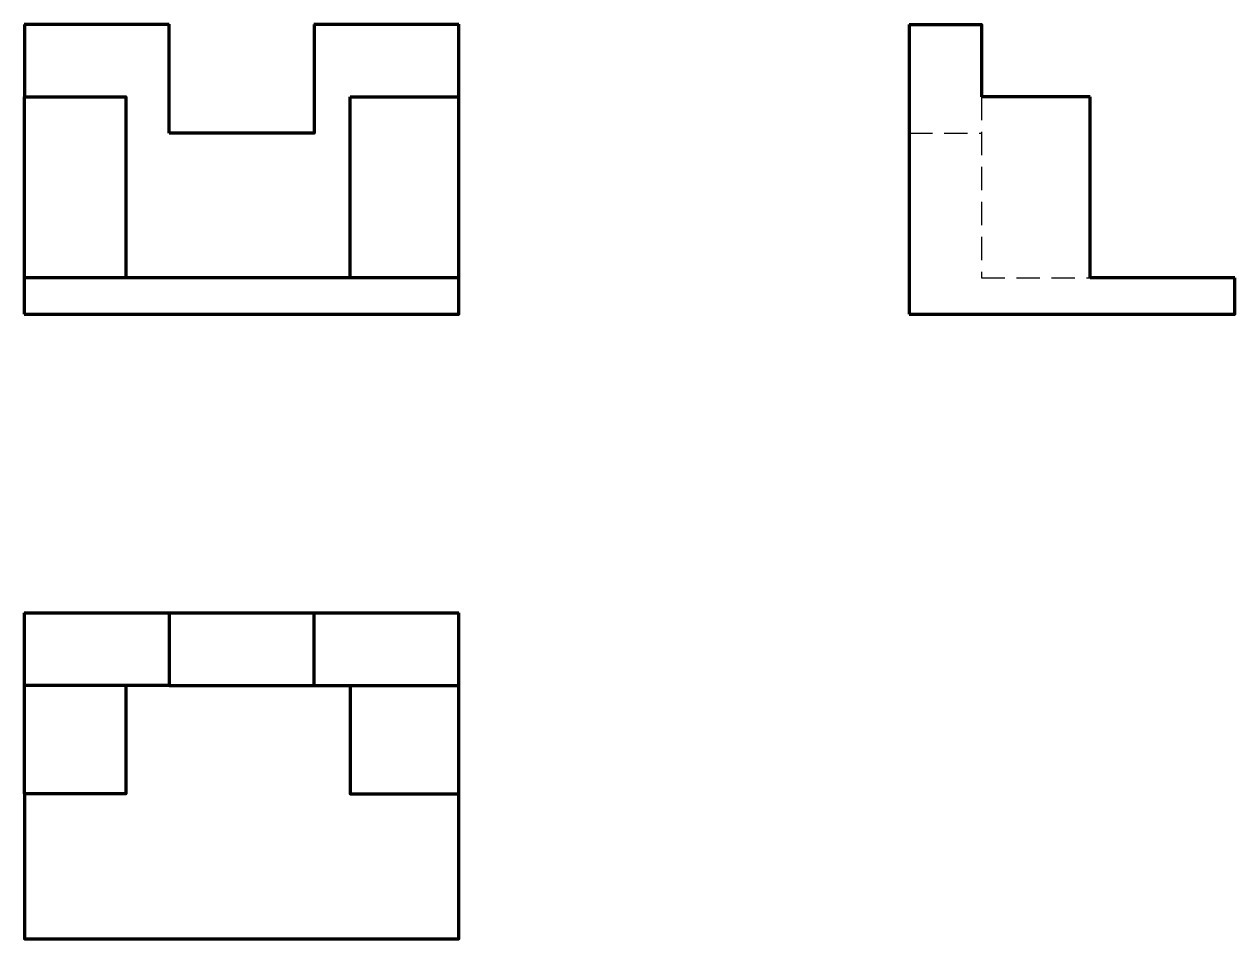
# Model space of a CAD drawing. Header units: metres. Extents: x 1 to 133, y 1 to 100.
import ezdxf

# ---------------------------------------------------------------- set-up
doc = ezdxf.new("R2010")
doc.units = ezdxf.units.M
doc.linetypes.add('DASHED', pattern=[19.05, 12.7, -6.35])
doc.layers.add('PDF_Geometry', color=7, linetype='Continuous')

msp = doc.modelspace()

# ---------------------------------------------------------------- linework, layer by layer
at = {"linetype": 'DASHED', "ltscale": 0.2}
for p, q in [((105.46, 92.34), (105.46, 72.65)), ((97.58, 88.4), (105.46, 88.4)), ((105.46, 72.65), (117.27, 72.65))]:
    msp.add_line(p, q, dxfattribs=at)
at = {"layer": 'PDF_Geometry', "lineweight": 70}
for points in [[(17.15, 100.21), (1.38, 100.21)], [(1.4, 100.21), (1.4, 92.34), (12.43, 92.34), (12.43, 72.65)], [(32.9, 100.21), (32.9, 88.4), (17.13, 88.4)], [(17.15, 88.4), (17.15, 100.23)], [(48.63, 100.21), (32.88, 100.21)], [(36.81, 92.34), (48.63, 92.34), (48.63, 100.23)], [(97.58, 100.21), (105.46, 100.21), (105.46, 92.34)], [(97.6, 100.21), (97.6, 68.71)], [(1.38, 68.71), (48.63, 68.71), (48.63, 92.34)], [(48.63, 72.65), (1.4, 72.65), (1.4, 92.34)], [(36.81, 72.65), (36.81, 92.34)], [(117.27, 92.34), (105.46, 92.34)], [(117.27, 72.65), (117.27, 92.34)], [(1.4, 68.71), (1.4, 72.67)], [(97.58, 68.71), (133, 68.71), (133, 72.67)], [(133, 72.65), (117.27, 72.65)], [(17.15, 36.22), (17.15, 28.33), (1.38, 28.33)], [(17.15, 36.2), (1.38, 36.2)], [(1.4, 28.33), (1.4, 36.22)], [(17.13, 28.33), (32.9, 28.33), (32.9, 36.22)], [(32.9, 36.2), (17.13, 36.2)], [(32.88, 28.33), (48.63, 28.33), (48.63, 36.22)], [(48.63, 36.2), (32.88, 36.2)], [(12.43, 28.35), (12.43, 16.54), (1.4, 16.54), (1.4, 28.35)], [(36.81, 28.35), (36.81, 16.54), (48.63, 16.54), (48.63, 28.35)], [(1.4, 16.54), (1.4, 0.79), (48.63, 0.79), (48.63, 16.54)]]:
    msp.add_lwpolyline(points, dxfattribs=at)

doc.saveas('drawing.dxf')
